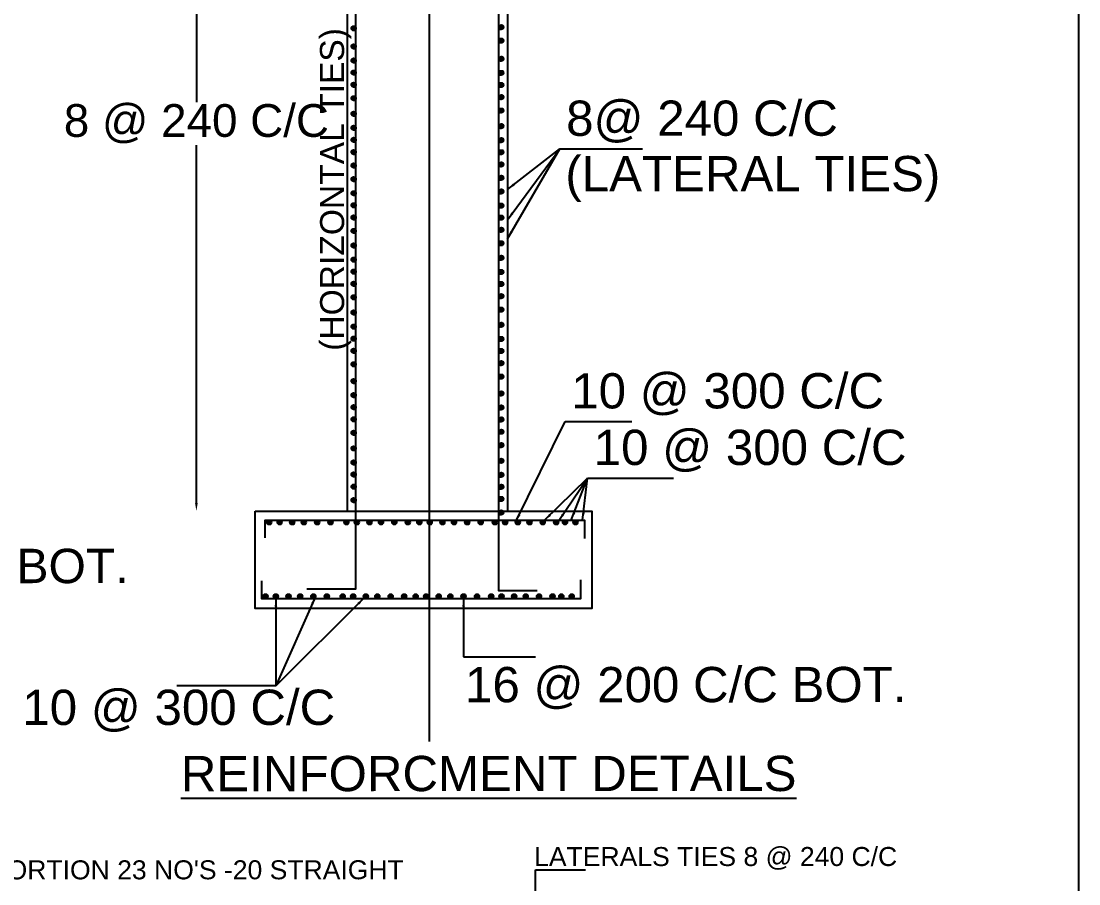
# Model space of a CAD drawing. Header units: inches. Extents: x 490680 to 509728, y -171190 to -158359.
# Drawn here: x 506499 to 509728, y -163279 to -160645 of the extents above; entities that cross this region are included whole.
import ezdxf

# ---------------------------------------------------------------- set-up
doc = ezdxf.new("R2010")
doc.units = ezdxf.units.IN
doc.header["$MEASUREMENT"] = 0
doc.layers.add('DRAWING', color=7, linetype='Continuous')
doc.layers.add('TEXT', color=7, linetype='Continuous')
doc.styles.get("Standard").update_dxf_attribs({"font": 'arial.ttf'})
doc.dimstyles.new('ST100', dxfattribs={"dimtxt": 100, "dimasz": 25, "dimexe": 0, "dimexo": 300, "dimgap": 0.09, "dimtad": 0, "dimtih": 1, "dimtoh": 1, "dimdec": 0, "dimzin": 0, "dimdsep": 46, "dimtxsty": 'Standard', "dimcen": 0, "dimse1": 1, "dimse2": 1, "dimadec": 0, "dimazin": 0, "dimtfac": 1, "dimtdec": 0, "dimtofl": 0, "dimtmove": 0, "dimatfit": 3, "dimfxl": 2000, "dimtolj": 1, "dimtzin": 0, "dimarcsym": 0})

# ---------------------------------------------------------------- blocks, each defined once
blk = doc.blocks.new('*D73')
at = {"layer": 'Defpoints', "color": 0, "ltscale": 0.4, "transparency": 16777216}
for p in [(507565.3, -159776.3), (507034.4, -162141), (507495.3, -162141)]:
    blk.add_point(p, dxfattribs=at)
at = {"layer": 'TEXT', "color": 0, "lineweight": -2, "ltscale": 0.4, "transparency": 16777216}
for p, q in [((507034.4, -159801.3), (507034.4, -160892.9)), ((507034.4, -162116), (507034.4, -161024.3))]:
    blk.add_line(p, q, dxfattribs=at)
at = {"layer": 'TEXT', "color": 0, "ltscale": 0.4, "transparency": 16777216}
for points in [[(507030.3, -159801.3), (507038.6, -159801.3), (507034.4, -159776.3)], [(507030.3, -162116), (507038.6, -162116), (507034.4, -162141)]]:
    blk.add_solid(points, dxfattribs=at)
at = {"layer": 'TEXT', "color": 0, "ltscale": 0.4, "transparency": 16777216, "insert": (507034.4, -160958.6), "char_height": 100, "attachment_point": 5}
blk.add_mtext('\\A1;8 @ 240 C/C', dxfattribs=at)

msp = doc.modelspace()

# ---------------------------------------------------------------- hatches: boundary and pattern name
at = {"layer": 'DRAWING', "ltscale": 0.4}
h = msp.add_hatch(dxfattribs=at)
h.set_pattern_fill('ANSI31', color=256, scale=0.978582, style=0)
h.set_pattern_definition([(45, (37697.86364, -2221.68015), (-0.08649521312, 0.08649521312), [])])
h.paths.add_polyline_path([(507521.3, -160667.3, 1), (507507.6, -160667.3, 1)])
h = msp.add_hatch(dxfattribs=at)
h.set_pattern_fill('ANSI31', color=256, scale=0.978582, style=0)
h.set_pattern_definition([(135, (977781.6009, -2218.25512), (0.08649521312, 0.08649521312), [])])
h.paths.add_polyline_path([(507971.9, -160663.8, 1), (507958.2, -160663.8, 1)])
h = msp.add_hatch(dxfattribs=at)
h.set_pattern_fill('ANSI31', color=256, scale=0.978582, style=0)
h.set_pattern_definition([(135, (977781.6009, -2259.35554), (0.08649521312, 0.08649521312), [])])
h.paths.add_polyline_path([(507971.9, -160704.9, 1), (507958.2, -160704.9, 1)])
h = msp.add_hatch(dxfattribs=at)
h.set_pattern_fill('ANSI31', color=256, scale=0.978582, style=0)
h.set_pattern_definition([(45, (37697.86364, -2276.97001), (-0.08649521312, 0.08649521312), [])])
h.paths.add_polyline_path([(507521.3, -160722.5, 1), (507507.6, -160722.5, 1)])
h = msp.add_hatch(dxfattribs=at)
h.set_pattern_fill('ANSI31', color=256, scale=0.978582, style=0)
h.set_pattern_definition([(45, (37697.86364, -2320.0276), (-0.08649521312, 0.08649521312), [])])
h.paths.add_polyline_path([(507521.3, -160765.6, 1), (507507.6, -160765.6, 1)])
h = msp.add_hatch(dxfattribs=at)
h.set_pattern_fill('ANSI31', color=256, scale=0.978582, style=0)
h.set_pattern_definition([(135, (977781.6009, -2314.64541), (0.08649521312, 0.08649521312), [])])
h.paths.add_polyline_path([(507971.9, -160760.2, 1), (507958.2, -160760.2, 1)])
h = msp.add_hatch(dxfattribs=at)
h.set_pattern_fill('ANSI31', color=256, scale=0.978582, style=0)
h.set_pattern_definition([(45, (37697.86364, -2356.72442), (-0.08649521312, 0.08649521312), [])])
h.paths.add_polyline_path([(507521.3, -160802.3, 1), (507507.6, -160802.3, 1)])
h = msp.add_hatch(dxfattribs=at)
h.set_pattern_fill('ANSI31', color=256, scale=0.978582, style=0)
h.set_pattern_definition([(135, (977781.6009, -2357.703), (0.08649521312, 0.08649521312), [])])
h.paths.add_polyline_path([(507971.9, -160803.3, 1), (507958.2, -160803.3, 1)])
h = msp.add_hatch(dxfattribs=at)
h.set_pattern_fill('ANSI31', color=256, scale=0.978582, style=0)
h.set_pattern_definition([(45, (37697.86364, -2393.91052), (-0.08649521312, 0.08649521312), [])])
h.paths.add_polyline_path([(507521.3, -160839.5, 1), (507507.6, -160839.5, 1)])
h = msp.add_hatch(dxfattribs=at)
h.set_pattern_fill('ANSI31', color=256, scale=0.978582, style=0)
h.set_pattern_definition([(135, (977781.6009, -2394.39981), (0.08649521312, 0.08649521312), [])])
h.paths.add_polyline_path([(507971.9, -160840, 1), (507958.2, -160840, 1)])
h = msp.add_hatch(dxfattribs=at)
h.set_pattern_fill('ANSI31', color=256, scale=0.978582, style=0)
h.set_pattern_definition([(135, (977781.6009, -2431.58591), (0.08649521312, 0.08649521312), [])])
h.paths.add_polyline_path([(507971.9, -160877.2, 1), (507958.2, -160877.2, 1)])
h = msp.add_hatch(dxfattribs=at)
h.set_pattern_fill('ANSI31', color=256, scale=0.978582, style=0)
h.set_pattern_definition([(45, (37697.86364, -2435.01095), (-0.08649521312, 0.08649521312), [])])
h.paths.add_polyline_path([(507521.3, -160880.6, 1), (507507.6, -160880.6, 1)])
h = msp.add_hatch(dxfattribs=at)
h.set_pattern_fill('ANSI31', color=256, scale=0.978582, style=0)
h.set_pattern_definition([(45, (37697.86364, -2482.47216), (-0.08649521312, 0.08649521312), [])])
h.paths.add_polyline_path([(507521.3, -160928, 1), (507507.6, -160928, 1)])
h = msp.add_hatch(dxfattribs=at)
h.set_pattern_fill('ANSI31', color=256, scale=0.978582, style=0)
h.set_pattern_definition([(135, (977781.6009, -2472.68634), (0.08649521312, 0.08649521312), [])])
h.paths.add_polyline_path([(507971.9, -160918.3, 1), (507958.2, -160918.3, 1)])
h = msp.add_hatch(dxfattribs=at)
h.set_pattern_fill('ANSI31', color=256, scale=0.978582, style=0)
h.set_pattern_definition([(45, (37697.86364, -2525.52975), (-0.08649521312, 0.08649521312), [])])
h.paths.add_polyline_path([(507521.3, -160971.1, 1), (507507.6, -160971.1, 1)])
h = msp.add_hatch(dxfattribs=at)
h.set_pattern_fill('ANSI31', color=256, scale=0.978582, style=0)
h.set_pattern_definition([(135, (977781.6009, -2520.14755), (0.08649521312, 0.08649521312), [])])
h.paths.add_polyline_path([(507971.9, -160965.7, 1), (507958.2, -160965.7, 1)])
h = msp.add_hatch(dxfattribs=at)
h.set_pattern_fill('ANSI31', color=256, scale=0.978582, style=0)
h.set_pattern_definition([(45, (37697.86364, -2562.22656), (-0.08649521312, 0.08649521312), [])])
h.paths.add_polyline_path([(507521.3, -161007.8, 1), (507507.6, -161007.8, 1)])
h = msp.add_hatch(dxfattribs=at)
h.set_pattern_fill('ANSI31', color=256, scale=0.978582, style=0)
h.set_pattern_definition([(135, (977781.6009, -2563.20514), (0.08649521312, 0.08649521312), [])])
h.paths.add_polyline_path([(507971.9, -161008.8, 1), (507958.2, -161008.8, 1)])
h = msp.add_hatch(dxfattribs=at)
h.set_pattern_fill('ANSI31', color=256, scale=0.978582, style=0)
h.set_pattern_definition([(45, (37697.86364, -2599.41266), (-0.08649521312, 0.08649521312), [])])
h.paths.add_polyline_path([(507521.3, -161045, 1), (507507.6, -161045, 1)])
h = msp.add_hatch(dxfattribs=at)
h.set_pattern_fill('ANSI31', color=256, scale=0.978582, style=0)
h.set_pattern_definition([(135, (977781.6009, -2599.90195), (0.08649521312, 0.08649521312), [])])
h.paths.add_polyline_path([(507971.9, -161045.5, 1), (507958.2, -161045.5, 1)])
h = msp.add_hatch(dxfattribs=at)
h.set_pattern_fill('ANSI31', color=256, scale=0.978582, style=0)
h.set_pattern_definition([(45, (37697.86364, -2640.51309), (-0.08649521312, 0.08649521312), [])])
h.paths.add_polyline_path([(507521.3, -161086.1, 1), (507507.6, -161086.1, 1)])
h = msp.add_hatch(dxfattribs=at)
h.set_pattern_fill('ANSI31', color=256, scale=0.978582, style=0)
h.set_pattern_definition([(135, (977781.6009, -2637.08805), (0.08649521312, 0.08649521312), [])])
h.paths.add_polyline_path([(507971.9, -161082.7, 1), (507958.2, -161082.7, 1)])
h = msp.add_hatch(dxfattribs=at)
h.set_pattern_fill('ANSI31', color=256, scale=0.978582, style=0)
h.set_pattern_definition([(45, (37697.86364, -2682.10281), (-0.08649521312, 0.08649521312), [])])
h.paths.add_polyline_path([(507521.3, -161127.7, 1), (507507.6, -161127.7, 1)])
h = msp.add_hatch(dxfattribs=at)
h.set_pattern_fill('ANSI31', color=256, scale=0.978582, style=0)
h.set_pattern_definition([(135, (977781.6009, -2678.18848), (0.08649521312, 0.08649521312), [])])
h.paths.add_polyline_path([(507971.9, -161123.8, 1), (507958.2, -161123.8, 1)])
h = msp.add_hatch(dxfattribs=at)
h.set_pattern_fill('ANSI31', color=256, scale=0.978582, style=0)
h.set_pattern_definition([(45, (37697.86364, -2725.1604), (-0.08649521312, 0.08649521312), [])])
h.paths.add_polyline_path([(507521.3, -161170.7, 1), (507507.6, -161170.7, 1)])
h = msp.add_hatch(dxfattribs=at)
h.set_pattern_fill('ANSI31', color=256, scale=0.978582, style=0)
h.set_pattern_definition([(135, (977781.6009, -2719.7782), (0.08649521312, 0.08649521312), [])])
h.paths.add_polyline_path([(507971.9, -161165.4, 1), (507958.2, -161165.4, 1)])
h = msp.add_hatch(dxfattribs=at)
h.set_pattern_fill('ANSI31', color=256, scale=0.978582, style=0)
h.set_pattern_definition([(45, (37697.86364, -2761.85721), (-0.08649521312, 0.08649521312), [])])
h.paths.add_polyline_path([(507521.3, -161207.4, 1), (507507.6, -161207.4, 1)])
h = msp.add_hatch(dxfattribs=at)
h.set_pattern_fill('ANSI31', color=256, scale=0.978582, style=0)
h.set_pattern_definition([(135, (977781.6009, -2762.83579), (0.08649521312, 0.08649521312), [])])
h.paths.add_polyline_path([(507971.9, -161208.4, 1), (507958.2, -161208.4, 1)])
h = msp.add_hatch(dxfattribs=at)
h.set_pattern_fill('ANSI31', color=256, scale=0.978582, style=0)
h.set_pattern_definition([(45, (37697.86364, -2799.04331), (-0.08649521312, 0.08649521312), [])])
h.paths.add_polyline_path([(507521.3, -161244.6, 1), (507507.6, -161244.6, 1)])
h = msp.add_hatch(dxfattribs=at)
h.set_pattern_fill('ANSI31', color=256, scale=0.978582, style=0)
h.set_pattern_definition([(135, (977781.6009, -2799.5326), (0.08649521312, 0.08649521312), [])])
h.paths.add_polyline_path([(507971.9, -161245.1, 1), (507958.2, -161245.1, 1)])
h = msp.add_hatch(dxfattribs=at)
h.set_pattern_fill('ANSI31', color=256, scale=0.978582, style=0)
h.set_pattern_definition([(45, (37697.86364, -2840.14374), (-0.08649521312, 0.08649521312), [])])
h.paths.add_polyline_path([(507521.3, -161285.7, 1), (507507.6, -161285.7, 1)])
h = msp.add_hatch(dxfattribs=at)
h.set_pattern_fill('ANSI31', color=256, scale=0.978582, style=0)
h.set_pattern_definition([(135, (977781.6009, -2836.7187), (0.08649521312, 0.08649521312), [])])
h.paths.add_polyline_path([(507971.9, -161282.3, 1), (507958.2, -161282.3, 1)])
h = msp.add_hatch(dxfattribs=at)
h.set_pattern_fill('ANSI31', color=256, scale=0.978582, style=0)
h.set_pattern_definition([(45, (37697.86364, -2884.6692), (-0.08649521312, 0.08649521312), [])])
h.paths.add_polyline_path([(507521.3, -161330.2, 1), (507507.6, -161330.2, 1)])
h = msp.add_hatch(dxfattribs=at)
h.set_pattern_fill('ANSI31', color=256, scale=0.978582, style=0)
h.set_pattern_definition([(135, (977781.6009, -2877.81913), (0.08649521312, 0.08649521312), [])])
h.paths.add_polyline_path([(507971.9, -161323.4, 1), (507958.2, -161323.4, 1)])
h = msp.add_hatch(dxfattribs=at)
h.set_pattern_fill('ANSI31', color=256, scale=0.978582, style=0)
h.set_pattern_definition([(45, (37697.86364, -2927.7268), (-0.08649521312, 0.08649521312), [])])
h.paths.add_polyline_path([(507521.3, -161373.3, 1), (507507.6, -161373.3, 1)])
h = msp.add_hatch(dxfattribs=at)
h.set_pattern_fill('ANSI31', color=256, scale=0.978582, style=0)
h.set_pattern_definition([(135, (977781.6009, -2922.3446), (0.08649521312, 0.08649521312), [])])
h.paths.add_polyline_path([(507971.9, -161367.9, 1), (507958.2, -161367.9, 1)])
h = msp.add_hatch(dxfattribs=at)
h.set_pattern_fill('ANSI31', color=256, scale=0.978582, style=0)
h.set_pattern_definition([(45, (37697.86364, -2964.42361), (-0.08649521312, 0.08649521312), [])])
h.paths.add_polyline_path([(507521.3, -161410, 1), (507507.6, -161410, 1)])
h = msp.add_hatch(dxfattribs=at)
h.set_pattern_fill('ANSI31', color=256, scale=0.978582, style=0)
h.set_pattern_definition([(135, (977781.6009, -2965.40219), (0.08649521312, 0.08649521312), [])])
h.paths.add_polyline_path([(507971.9, -161411, 1), (507958.2, -161411, 1)])
h = msp.add_hatch(dxfattribs=at)
h.set_pattern_fill('ANSI31', color=256, scale=0.978582, style=0)
h.set_pattern_definition([(45, (37697.86364, -3001.60971), (-0.08649521312, 0.08649521312), [])])
h.paths.add_polyline_path([(507521.3, -161447.2, 1), (507507.6, -161447.2, 1)])
h = msp.add_hatch(dxfattribs=at)
h.set_pattern_fill('ANSI31', color=256, scale=0.978582, style=0)
h.set_pattern_definition([(135, (977781.6009, -3002.099), (0.08649521312, 0.08649521312), [])])
h.paths.add_polyline_path([(507971.9, -161447.7, 1), (507958.2, -161447.7, 1)])
h = msp.add_hatch(dxfattribs=at)
h.set_pattern_fill('ANSI31', color=256, scale=0.978582, style=0)
h.set_pattern_definition([(45, (37697.86364, -3042.71014), (-0.08649521312, 0.08649521312), [])])
h.paths.add_polyline_path([(507521.3, -161488.3, 1), (507507.6, -161488.3, 1)])
h = msp.add_hatch(dxfattribs=at)
h.set_pattern_fill('ANSI31', color=256, scale=0.978582, style=0)
h.set_pattern_definition([(135, (977781.6009, -3039.2851), (0.08649521312, 0.08649521312), [])])
h.paths.add_polyline_path([(507971.9, -161484.9, 1), (507958.2, -161484.9, 1)])
h = msp.add_hatch(dxfattribs=at)
h.set_pattern_fill('ANSI31', color=256, scale=0.978582, style=0)
h.set_pattern_definition([(135, (977781.6009, -3080.38553), (0.08649521312, 0.08649521312), [])])
h.paths.add_polyline_path([(507971.9, -161526, 1), (507958.2, -161526, 1)])
h = msp.add_hatch(dxfattribs=at)
h.set_pattern_fill('ANSI31', color=256, scale=0.978582, style=0)
h.set_pattern_definition([(45, (37697.86364, -3089.19277), (-0.08649521312, 0.08649521312), [])])
h.paths.add_polyline_path([(507521.3, -161534.8, 1), (507507.6, -161534.8, 1)])
h = msp.add_hatch(dxfattribs=at)
h.set_pattern_fill('ANSI31', color=256, scale=0.978582, style=0)
h.set_pattern_definition([(45, (37697.86364, -3132.25036), (-0.08649521312, 0.08649521312), [])])
h.paths.add_polyline_path([(507521.3, -161577.8, 1), (507507.6, -161577.8, 1)])
h = msp.add_hatch(dxfattribs=at)
h.set_pattern_fill('ANSI31', color=256, scale=0.978582, style=0)
h.set_pattern_definition([(135, (977781.6009, -3126.86816), (0.08649521312, 0.08649521312), [])])
h.paths.add_polyline_path([(507971.9, -161572.4, 1), (507958.2, -161572.4, 1)])
h = msp.add_hatch(dxfattribs=at)
h.set_pattern_fill('ANSI31', color=256, scale=0.978582, style=0)
h.set_pattern_definition([(45, (37697.86364, -3168.94717), (-0.08649521312, 0.08649521312), [])])
h.paths.add_polyline_path([(507521.3, -161614.5, 1), (507507.6, -161614.5, 1)])
h = msp.add_hatch(dxfattribs=at)
h.set_pattern_fill('ANSI31', color=256, scale=0.978582, style=0)
h.set_pattern_definition([(135, (977781.6009, -3169.92575), (0.08649521312, 0.08649521312), [])])
h.paths.add_polyline_path([(507971.9, -161615.5, 1), (507958.2, -161615.5, 1)])
h = msp.add_hatch(dxfattribs=at)
h.set_pattern_fill('ANSI31', color=256, scale=0.978582, style=0)
h.set_pattern_definition([(45, (37697.86364, -3206.13327), (-0.08649521312, 0.08649521312), [])])
h.paths.add_polyline_path([(507521.3, -161651.7, 1), (507507.6, -161651.7, 1)])
h = msp.add_hatch(dxfattribs=at)
h.set_pattern_fill('ANSI31', color=256, scale=0.978582, style=0)
h.set_pattern_definition([(135, (977781.6009, -3206.62256), (0.08649521312, 0.08649521312), [])])
h.paths.add_polyline_path([(507971.9, -161652.2, 1), (507958.2, -161652.2, 1)])
h = msp.add_hatch(dxfattribs=at)
h.set_pattern_fill('ANSI31', color=256, scale=0.978582, style=0)
h.set_pattern_definition([(45, (37697.86364, -3247.2337), (-0.08649521312, 0.08649521312), [])])
h.paths.add_polyline_path([(507521.3, -161692.8, 1), (507507.6, -161692.8, 1)])
h = msp.add_hatch(dxfattribs=at)
h.set_pattern_fill('ANSI31', color=256, scale=0.978582, style=0)
h.set_pattern_definition([(135, (977781.6009, -3243.80866), (0.08649521312, 0.08649521312), [])])
h.paths.add_polyline_path([(507971.9, -161689.4, 1), (507958.2, -161689.4, 1)])
h = msp.add_hatch(dxfattribs=at)
h.set_pattern_fill('ANSI31', color=256, scale=0.978582, style=0)
h.set_pattern_definition([(45, (37697.86364, -3298.60923), (-0.08649521312, 0.08649521312), [])])
h.paths.add_polyline_path([(507521.3, -161744.2, 1), (507507.6, -161744.2, 1)])
h = msp.add_hatch(dxfattribs=at)
h.set_pattern_fill('ANSI31', color=256, scale=0.978582, style=0)
h.set_pattern_definition([(135, (977781.6009, -3284.90909), (0.08649521312, 0.08649521312), [])])
h.paths.add_polyline_path([(507971.9, -161730.5, 1), (507958.2, -161730.5, 1)])
h = msp.add_hatch(dxfattribs=at)
h.set_pattern_fill('ANSI31', color=256, scale=0.978582, style=0)
h.set_pattern_definition([(135, (977781.6009, -3336.28463), (0.08649521312, 0.08649521312), [])])
h.paths.add_polyline_path([(507971.9, -161781.9, 1), (507958.2, -161781.9, 1)])
h = msp.add_hatch(dxfattribs=at)
h.set_pattern_fill('ANSI31', color=256, scale=0.978582, style=0)
h.set_pattern_definition([(45, (37697.86364, -3341.66683), (-0.08649521312, 0.08649521312), [])])
h.paths.add_polyline_path([(507521.3, -161787.2, 1), (507507.6, -161787.2, 1)])
h = msp.add_hatch(dxfattribs=at)
h.set_pattern_fill('ANSI31', color=256, scale=0.978582, style=0)
h.set_pattern_definition([(45, (37697.86364, -3378.36364), (-0.08649521312, 0.08649521312), [])])
h.paths.add_polyline_path([(507521.3, -161823.9, 1), (507507.6, -161823.9, 1)])
h = msp.add_hatch(dxfattribs=at)
h.set_pattern_fill('ANSI31', color=256, scale=0.978582, style=0)
h.set_pattern_definition([(135, (977781.6009, -3379.34222), (0.08649521312, 0.08649521312), [])])
h.paths.add_polyline_path([(507971.9, -161824.9, 1), (507958.2, -161824.9, 1)])
h = msp.add_hatch(dxfattribs=at)
h.set_pattern_fill('ANSI31', color=256, scale=0.978582, style=0)
h.set_pattern_definition([(45, (37697.86364, -3415.54974), (-0.08649521312, 0.08649521312), [])])
h.paths.add_polyline_path([(507521.3, -161861.1, 1), (507507.6, -161861.1, 1)])
h = msp.add_hatch(dxfattribs=at)
h.set_pattern_fill('ANSI31', color=256, scale=0.978582, style=0)
h.set_pattern_definition([(135, (977781.6009, -3416.03903), (0.08649521312, 0.08649521312), [])])
h.paths.add_polyline_path([(507971.9, -161861.6, 1), (507958.2, -161861.6, 1)])
h = msp.add_hatch(dxfattribs=at)
h.set_pattern_fill('ANSI31', color=256, scale=0.978582, style=0)
h.set_pattern_definition([(45, (37697.86364, -3456.65017), (-0.08649521312, 0.08649521312), [])])
h.paths.add_polyline_path([(507521.3, -161902.2, 1), (507507.6, -161902.2, 1)])
h = msp.add_hatch(dxfattribs=at)
h.set_pattern_fill('ANSI31', color=256, scale=0.978582, style=0)
h.set_pattern_definition([(135, (977781.6009, -3453.22513), (0.08649521312, 0.08649521312), [])])
h.paths.add_polyline_path([(507971.9, -161898.8, 1), (507958.2, -161898.8, 1)])
h = msp.add_hatch(dxfattribs=at)
h.set_pattern_fill('ANSI31', color=256, scale=0.978582, style=0)
h.set_pattern_definition([(135, (977781.6009, -3494.32556), (0.08649521312, 0.08649521312), [])])
h.paths.add_polyline_path([(507971.9, -161939.9, 1), (507958.2, -161939.9, 1)])
h = msp.add_hatch(dxfattribs=at)
h.set_pattern_fill('ANSI31', color=256, scale=0.978582, style=0)
h.set_pattern_definition([(45, (37697.86364, -3504.11138), (-0.08649521312, 0.08649521312), [])])
h.paths.add_polyline_path([(507521.3, -161949.7, 1), (507507.6, -161949.7, 1)])
h = msp.add_hatch(dxfattribs=at)
h.set_pattern_fill('ANSI31', color=256, scale=0.978582, style=0)
h.set_pattern_definition([(45, (37697.86364, -3547.16897), (-0.08649521312, 0.08649521312), [])])
h.paths.add_polyline_path([(507521.3, -161992.7, 1), (507507.6, -161992.7, 1)])
h = msp.add_hatch(dxfattribs=at)
h.set_pattern_fill('ANSI31', color=256, scale=0.978582, style=0)
h.set_pattern_definition([(135, (977781.6009, -3541.78677), (0.08649521312, 0.08649521312), [])])
h.paths.add_polyline_path([(507971.9, -161987.4, 1), (507958.2, -161987.4, 1)])
h = msp.add_hatch(dxfattribs=at)
h.set_pattern_fill('ANSI31', color=256, scale=0.978582, style=0)
h.set_pattern_definition([(45, (37697.86364, -3583.86578), (-0.08649521312, 0.08649521312), [])])
h.paths.add_polyline_path([(507521.3, -162029.4, 1), (507507.6, -162029.4, 1)])
h = msp.add_hatch(dxfattribs=at)
h.set_pattern_fill('ANSI31', color=256, scale=0.978582, style=0)
h.set_pattern_definition([(135, (977781.6009, -3584.84436), (0.08649521312, 0.08649521312), [])])
h.paths.add_polyline_path([(507971.9, -162030.4, 1), (507958.2, -162030.4, 1)])
h = msp.add_hatch(dxfattribs=at)
h.set_pattern_fill('ANSI31', color=256, scale=0.978582, style=0)
h.set_pattern_definition([(45, (37697.86364, -3621.05188), (-0.08649521312, 0.08649521312), [])])
h.paths.add_polyline_path([(507521.3, -162066.6, 1), (507507.6, -162066.6, 1)])
h = msp.add_hatch(dxfattribs=at)
h.set_pattern_fill('ANSI31', color=256, scale=0.978582, style=0)
h.set_pattern_definition([(135, (977781.6009, -3621.54117), (0.08649521312, 0.08649521312), [])])
h.paths.add_polyline_path([(507971.9, -162067.1, 1), (507958.2, -162067.1, 1)])
h = msp.add_hatch(dxfattribs=at)
h.set_pattern_fill('ANSI31', color=256, scale=0.978582, style=0)
h.set_pattern_definition([(135, (977781.6009, -3658.72727), (0.08649521312, 0.08649521312), [])])
h.paths.add_polyline_path([(507971.9, -162104.3, 1), (507958.2, -162104.3, 1)])
h = msp.add_hatch(dxfattribs=at)
h.set_pattern_fill('ANSI31', color=256, scale=0.978582, style=0)
h.set_pattern_definition([(45, (37697.86364, -3662.15231), (-0.08649521312, 0.08649521312), [])])
h.paths.add_polyline_path([(507521.3, -162107.7, 1), (507507.6, -162107.7, 1)])
h = msp.add_hatch(dxfattribs=at)
h.set_pattern_fill('ANSI31', color=256, scale=0.978582, style=0)
h.set_pattern_definition([(135, (977781.6009, -3699.8277), (0.08649521312, 0.08649521312), [])])
h.paths.add_polyline_path([(507971.9, -162145.4, 1), (507958.2, -162145.4, 1)])
h = msp.add_hatch(dxfattribs=at)
h.set_pattern_fill('ANSI31', color=256, scale=0.978582, style=0)
h.set_pattern_definition([(45, (37440.00738, -3729.67444), (-0.08649521312, 0.08649521312), [])])
h.paths.add_polyline_path([(507263.4, -162175.3, 1), (507249.7, -162175.3, 1)])
h = msp.add_hatch(dxfattribs=at)
h.set_pattern_fill('ANSI31', color=256, scale=0.978582, style=0)
h.set_pattern_definition([(45, (37471.81128, -3729.67444), (-0.08649521312, 0.08649521312), [])])
h.paths.add_polyline_path([(507295.2, -162175.3, 1), (507281.5, -162175.3, 1)])
h = msp.add_hatch(dxfattribs=at)
h.set_pattern_fill('ANSI31', color=256, scale=0.978582, style=0)
h.set_pattern_definition([(45, (37510.46525, -3729.67444), (-0.08649521312, 0.08649521312), [])])
h.paths.add_polyline_path([(507333.9, -162175.3, 1), (507320.2, -162175.3, 1)])
h = msp.add_hatch(dxfattribs=at)
h.set_pattern_fill('ANSI31', color=256, scale=0.978582, style=0)
h.set_pattern_definition([(45, (37545.69419, -3729.67444), (-0.08649521312, 0.08649521312), [])])
h.paths.add_polyline_path([(507369.1, -162175.3, 1), (507355.4, -162175.3, 1)])
h = msp.add_hatch(dxfattribs=at)
h.set_pattern_fill('ANSI31', color=256, scale=0.978582, style=0)
h.set_pattern_definition([(45, (37586.30533, -3729.67444), (-0.08649521312, 0.08649521312), [])])
h.paths.add_polyline_path([(507409.7, -162175.3, 1), (507396, -162175.3, 1)])
h = msp.add_hatch(dxfattribs=at)
h.set_pattern_fill('ANSI31', color=256, scale=0.978582, style=0)
h.set_pattern_definition([(45, (37627.40576, -3729.67444), (-0.08649521312, 0.08649521312), [])])
h.paths.add_polyline_path([(507450.8, -162175.3, 1), (507437.1, -162175.3, 1)])
h = msp.add_hatch(dxfattribs=at)
h.set_pattern_fill('ANSI31', color=256, scale=0.978582, style=0)
h.set_pattern_definition([(45, (37675.84555, -3729.67444), (-0.08649521312, 0.08649521312), [])])
h.paths.add_polyline_path([(507499.2, -162175.3, 1), (507485.5, -162175.3, 1)])
h = msp.add_hatch(dxfattribs=at)
h.set_pattern_fill('ANSI31', color=256, scale=0.978582, style=0)
h.set_pattern_definition([(45, (37707.64945, -3729.67444), (-0.08649521312, 0.08649521312), [])])
h.paths.add_polyline_path([(507531, -162175.3, 1), (507517.3, -162175.3, 1)])
h = msp.add_hatch(dxfattribs=at)
h.set_pattern_fill('ANSI31', color=256, scale=0.978582, style=0)
h.set_pattern_definition([(45, (37746.30343, -3729.67444), (-0.08649521312, 0.08649521312), [])])
h.paths.add_polyline_path([(507569.7, -162175.3, 1), (507556, -162175.3, 1)])
h = msp.add_hatch(dxfattribs=at)
h.set_pattern_fill('ANSI31', color=256, scale=0.978582, style=0)
h.set_pattern_definition([(45, (37781.53237, -3729.67444), (-0.08649521312, 0.08649521312), [])])
h.paths.add_polyline_path([(507604.9, -162175.3, 1), (507591.2, -162175.3, 1)])
h = msp.add_hatch(dxfattribs=at)
h.set_pattern_fill('ANSI31', color=256, scale=0.978582, style=0)
h.set_pattern_definition([(45, (37822.1435, -3729.67444), (-0.08649521312, 0.08649521312), [])])
h.paths.add_polyline_path([(507645.5, -162175.3, 1), (507631.8, -162175.3, 1)])
h = msp.add_hatch(dxfattribs=at)
h.set_pattern_fill('ANSI31', color=256, scale=0.978582, style=0)
h.set_pattern_definition([(45, (37863.24393, -3729.67444), (-0.08649521312, 0.08649521312), [])])
h.paths.add_polyline_path([(507686.6, -162175.3, 1), (507672.9, -162175.3, 1)])
h = msp.add_hatch(dxfattribs=at)
h.set_pattern_fill('ANSI31', color=256, scale=0.978582, style=0)
h.set_pattern_definition([(45, (37898.47287, -3729.67444), (-0.08649521312, 0.08649521312), [])])
h.paths.add_polyline_path([(507721.9, -162175.3, 1), (507708.2, -162175.3, 1)])
h = msp.add_hatch(dxfattribs=at)
h.set_pattern_fill('ANSI31', color=256, scale=0.978582, style=0)
h.set_pattern_definition([(45, (37930.27677, -3729.67444), (-0.08649521312, 0.08649521312), [])])
h.paths.add_polyline_path([(507753.7, -162175.3, 1), (507740, -162175.3, 1)])
h = msp.add_hatch(dxfattribs=at)
h.set_pattern_fill('ANSI31', color=256, scale=0.978582, style=0)
h.set_pattern_definition([(45, (37968.93075, -3729.67444), (-0.08649521312, 0.08649521312), [])])
h.paths.add_polyline_path([(507792.3, -162175.3, 1), (507778.6, -162175.3, 1)])
h = msp.add_hatch(dxfattribs=at)
h.set_pattern_fill('ANSI31', color=256, scale=0.978582, style=0)
h.set_pattern_definition([(45, (38004.15969, -3729.67444), (-0.08649521312, 0.08649521312), [])])
h.paths.add_polyline_path([(507827.6, -162175.3, 1), (507813.9, -162175.3, 1)])
h = msp.add_hatch(dxfattribs=at)
h.set_pattern_fill('ANSI31', color=256, scale=0.978582, style=0)
h.set_pattern_definition([(45, (38044.77082, -3729.67444), (-0.08649521312, 0.08649521312), [])])
h.paths.add_polyline_path([(507868.2, -162175.3, 1), (507854.5, -162175.3, 1)])
h = msp.add_hatch(dxfattribs=at)
h.set_pattern_fill('ANSI31', color=256, scale=0.978582, style=0)
h.set_pattern_definition([(45, (38085.87125, -3729.67444), (-0.08649521312, 0.08649521312), [])])
h.paths.add_polyline_path([(507909.3, -162175.3, 1), (507895.6, -162175.3, 1)])
h = msp.add_hatch(dxfattribs=at)
h.set_pattern_fill('ANSI31', color=256, scale=0.978582, style=0)
h.set_pattern_definition([(45, (38128.92884, -3729.67444), (-0.08649521312, 0.08649521312), [])])
h.paths.add_polyline_path([(507952.3, -162175.3, 1), (507938.6, -162175.3, 1)])
h = msp.add_hatch(dxfattribs=at)
h.set_pattern_fill('ANSI31', color=256, scale=0.978582, style=0)
h.set_pattern_definition([(45, (38160.73275, -3729.67444), (-0.08649521312, 0.08649521312), [])])
h.paths.add_polyline_path([(507984.1, -162175.3, 1), (507970.4, -162175.3, 1)])
h = msp.add_hatch(dxfattribs=at)
h.set_pattern_fill('ANSI31', color=256, scale=0.978582, style=0)
h.set_pattern_definition([(45, (38199.38672, -3729.67444), (-0.08649521312, 0.08649521312), [])])
h.paths.add_polyline_path([(508022.8, -162175.3, 1), (508009.1, -162175.3, 1)])
h = msp.add_hatch(dxfattribs=at)
h.set_pattern_fill('ANSI31', color=256, scale=0.978582, style=0)
h.set_pattern_definition([(45, (38234.61566, -3729.67444), (-0.08649521312, 0.08649521312), [])])
h.paths.add_polyline_path([(508058, -162175.3, 1), (508044.3, -162175.3, 1)])
h = msp.add_hatch(dxfattribs=at)
h.set_pattern_fill('ANSI31', color=256, scale=0.978582, style=0)
h.set_pattern_definition([(45, (38275.2268, -3729.67444), (-0.08649521312, 0.08649521312), [])])
h.paths.add_polyline_path([(508098.6, -162175.3, 1), (508084.9, -162175.3, 1)])
h = msp.add_hatch(dxfattribs=at)
h.set_pattern_fill('ANSI31', color=256, scale=0.978582, style=0)
h.set_pattern_definition([(45, (38316.32723, -3729.67444), (-0.08649521312, 0.08649521312), [])])
h.paths.add_polyline_path([(508139.7, -162175.3, 1), (508126, -162175.3, 1)])
h = msp.add_hatch(dxfattribs=at)
h.set_pattern_fill('ANSI31', color=256, scale=0.978582, style=0)
h.set_pattern_definition([(45, (38343.23822, -3729.67444), (-0.08649521312, 0.08649521312), [])])
h.paths.add_polyline_path([(508166.6, -162175.3, 1), (508152.9, -162175.3, 1)])
h = msp.add_hatch(dxfattribs=at)
h.set_pattern_fill('ANSI31', color=256, scale=0.978582, style=0)
h.set_pattern_definition([(45, (38375.04212, -3729.67444), (-0.08649521312, 0.08649521312), [])])
h.paths.add_polyline_path([(508198.4, -162175.3, 1), (508184.7, -162175.3, 1)])
h = msp.add_hatch(dxfattribs=at)
h.set_pattern_fill('ANSI31', color=256, scale=0.978582, style=0)
h.set_pattern_definition([(315, (37428.75369, -320846.87958), (-0.08649521312, -0.08649521312), [])])
h.paths.add_polyline_path([(507238.5, -162401.3, 1), (507252.2, -162401.3, 1)])
h = msp.add_hatch(dxfattribs=at)
h.set_pattern_fill('ANSI31', color=256, scale=0.978582, style=0)
h.set_pattern_definition([(315, (37460.55759, -320846.87958), (-0.08649521312, -0.08649521312), [])])
h.paths.add_polyline_path([(507270.3, -162401.3, 1), (507284, -162401.3, 1)])
h = msp.add_hatch(dxfattribs=at)
h.set_pattern_fill('ANSI31', color=256, scale=0.978582, style=0)
h.set_pattern_definition([(315, (37499.21157, -320846.87958), (-0.08649521312, -0.08649521312), [])])
h.paths.add_polyline_path([(507308.9, -162401.3, 1), (507322.6, -162401.3, 1)])
h = msp.add_hatch(dxfattribs=at)
h.set_pattern_fill('ANSI31', color=256, scale=0.978582, style=0)
h.set_pattern_definition([(315, (37534.4405, -320846.87958), (-0.08649521312, -0.08649521312), [])])
h.paths.add_polyline_path([(507344.1, -162401.3, 1), (507357.8, -162401.3, 1)])
h = msp.add_hatch(dxfattribs=at)
h.set_pattern_fill('ANSI31', color=256, scale=0.978582, style=0)
h.set_pattern_definition([(315, (37575.05164, -320846.87958), (-0.08649521312, -0.08649521312), [])])
h.paths.add_polyline_path([(507384.8, -162401.3, 1), (507398.5, -162401.3, 1)])
h = msp.add_hatch(dxfattribs=at)
h.set_pattern_fill('ANSI31', color=256, scale=0.978582, style=0)
h.set_pattern_definition([(315, (37616.15207, -320846.87958), (-0.08649521312, -0.08649521312), [])])
h.paths.add_polyline_path([(507425.9, -162401.3, 1), (507439.6, -162401.3, 1)])
h = msp.add_hatch(dxfattribs=at)
h.set_pattern_fill('ANSI31', color=256, scale=0.978582, style=0)
h.set_pattern_definition([(315, (37664.59186, -320846.87958), (-0.08649521312, -0.08649521312), [])])
h.paths.add_polyline_path([(507474.3, -162401.3, 1), (507488, -162401.3, 1)])
h = msp.add_hatch(dxfattribs=at)
h.set_pattern_fill('ANSI31', color=256, scale=0.978582, style=0)
h.set_pattern_definition([(315, (37696.39576, -320846.87958), (-0.08649521312, -0.08649521312), [])])
h.paths.add_polyline_path([(507506.1, -162401.3, 1), (507519.8, -162401.3, 1)])
h = msp.add_hatch(dxfattribs=at)
h.set_pattern_fill('ANSI31', color=256, scale=0.978582, style=0)
h.set_pattern_definition([(315, (37735.04974, -320846.87958), (-0.08649521312, -0.08649521312), [])])
h.paths.add_polyline_path([(507544.7, -162401.3, 1), (507558.5, -162401.3, 1)])
h = msp.add_hatch(dxfattribs=at)
h.set_pattern_fill('ANSI31', color=256, scale=0.978582, style=0)
h.set_pattern_definition([(315, (37770.27868, -320846.87958), (-0.08649521312, -0.08649521312), [])])
h.paths.add_polyline_path([(507580, -162401.3, 1), (507593.7, -162401.3, 1)])
h = msp.add_hatch(dxfattribs=at)
h.set_pattern_fill('ANSI31', color=256, scale=0.978582, style=0)
h.set_pattern_definition([(315, (37810.88981, -320846.87958), (-0.08649521312, -0.08649521312), [])])
h.paths.add_polyline_path([(507620.6, -162401.3, 1), (507634.3, -162401.3, 1)])
h = msp.add_hatch(dxfattribs=at)
h.set_pattern_fill('ANSI31', color=256, scale=0.978582, style=0)
h.set_pattern_definition([(315, (37851.99024, -320846.87958), (-0.08649521312, -0.08649521312), [])])
h.paths.add_polyline_path([(507661.7, -162401.3, 1), (507675.4, -162401.3, 1)])
h = msp.add_hatch(dxfattribs=at)
h.set_pattern_fill('ANSI31', color=256, scale=0.978582, style=0)
h.set_pattern_definition([(315, (37887.21918, -320846.87958), (-0.08649521312, -0.08649521312), [])])
h.paths.add_polyline_path([(507696.9, -162401.3, 1), (507710.6, -162401.3, 1)])
h = msp.add_hatch(dxfattribs=at)
h.set_pattern_fill('ANSI31', color=256, scale=0.978582, style=0)
h.set_pattern_definition([(315, (37919.02308, -320846.87958), (-0.08649521312, -0.08649521312), [])])
h.paths.add_polyline_path([(507728.7, -162401.3, 1), (507742.4, -162401.3, 1)])
h = msp.add_hatch(dxfattribs=at)
h.set_pattern_fill('ANSI31', color=256, scale=0.978582, style=0)
h.set_pattern_definition([(315, (37957.67706, -320846.87958), (-0.08649521312, -0.08649521312), [])])
h.paths.add_polyline_path([(507767.4, -162401.3, 1), (507781.1, -162401.3, 1)])
h = msp.add_hatch(dxfattribs=at)
h.set_pattern_fill('ANSI31', color=256, scale=0.978582, style=0)
h.set_pattern_definition([(315, (37992.906, -320846.87958), (-0.08649521312, -0.08649521312), [])])
h.paths.add_polyline_path([(507802.6, -162401.3, 1), (507816.3, -162401.3, 1)])
h = msp.add_hatch(dxfattribs=at)
h.set_pattern_fill('ANSI31', color=256, scale=0.978582, style=0)
h.set_pattern_definition([(315, (38033.51713, -320846.87958), (-0.08649521312, -0.08649521312), [])])
h.paths.add_polyline_path([(507843.2, -162401.3, 1), (507856.9, -162401.3, 1)])
h = msp.add_hatch(dxfattribs=at)
h.set_pattern_fill('ANSI31', color=256, scale=0.978582, style=0)
h.set_pattern_definition([(315, (38074.61756, -320846.87958), (-0.08649521312, -0.08649521312), [])])
h.paths.add_polyline_path([(507884.3, -162401.3, 1), (507898, -162401.3, 1)])
h = msp.add_hatch(dxfattribs=at)
h.set_pattern_fill('ANSI31', color=256, scale=0.978582, style=0)
h.set_pattern_definition([(315, (38117.67515, -320846.87958), (-0.08649521312, -0.08649521312), [])])
h.paths.add_polyline_path([(507927.4, -162401.3, 1), (507941.1, -162401.3, 1)])
h = msp.add_hatch(dxfattribs=at)
h.set_pattern_fill('ANSI31', color=256, scale=0.978582, style=0)
h.set_pattern_definition([(315, (38149.47906, -320846.87958), (-0.08649521312, -0.08649521312), [])])
h.paths.add_polyline_path([(507959.2, -162401.3, 1), (507972.9, -162401.3, 1)])
h = msp.add_hatch(dxfattribs=at)
h.set_pattern_fill('ANSI31', color=256, scale=0.978582, style=0)
h.set_pattern_definition([(315, (38188.13303, -320846.87958), (-0.08649521312, -0.08649521312), [])])
h.paths.add_polyline_path([(507997.8, -162401.3, 1), (508011.5, -162401.3, 1)])
h = msp.add_hatch(dxfattribs=at)
h.set_pattern_fill('ANSI31', color=256, scale=0.978582, style=0)
h.set_pattern_definition([(315, (38223.36197, -320846.87958), (-0.08649521312, -0.08649521312), [])])
h.paths.add_polyline_path([(508033.1, -162401.3, 1), (508046.8, -162401.3, 1)])
h = msp.add_hatch(dxfattribs=at)
h.set_pattern_fill('ANSI31', color=256, scale=0.978582, style=0)
h.set_pattern_definition([(315, (38263.97311, -320846.87958), (-0.08649521312, -0.08649521312), [])])
h.paths.add_polyline_path([(508073.7, -162401.3, 1), (508087.4, -162401.3, 1)])
h = msp.add_hatch(dxfattribs=at)
h.set_pattern_fill('ANSI31', color=256, scale=0.978582, style=0)
h.set_pattern_definition([(315, (38305.07354, -320846.87958), (-0.08649521312, -0.08649521312), [])])
h.paths.add_polyline_path([(508114.8, -162401.3, 1), (508128.5, -162401.3, 1)])
h = msp.add_hatch(dxfattribs=at)
h.set_pattern_fill('ANSI31', color=256, scale=0.978582, style=0)
h.set_pattern_definition([(315, (38331.98453, -320846.87958), (-0.08649521312, -0.08649521312), [])])
h.paths.add_polyline_path([(508141.7, -162401.3, 1), (508155.4, -162401.3, 1)])
h = msp.add_hatch(dxfattribs=at)
h.set_pattern_fill('ANSI31', color=256, scale=0.978582, style=0)
h.set_pattern_definition([(315, (38363.78843, -320846.87958), (-0.08649521312, -0.08649521312), [])])
h.paths.add_polyline_path([(508173.5, -162401.3, 1), (508187.2, -162401.3, 1)])

# ---------------------------------------------------------------- linework, layer by layer
for points in [[(509728.5, -158359), (490679.5, -158359), (490679.5, -171190.5), (509728.5, -171190.5)], [(507213.5, -162141), (508241.5, -162141), (508241.5, -162438), (507213.5, -162438)]]:
    msp.add_lwpolyline(points, close=True, dxfattribs=at)
for points in [[(507745.4, -159491), (507745.4, -162844.6)], [(507371.1, -162378.3), (507521.3, -162378.3), (507521.3, -159738.6), (507914.2, -159738.6)], [(507495.3, -162141), (507495.3, -159717.1), (507984.1, -159717.1), (507984.1, -162141)], [(508074.7, -162384.2), (507958.2, -162384.2), (507958.2, -159776.3), (507565.3, -159776.3)], [(507244.8, -162222.7), (507244.8, -162168.4), (508219.5, -162168.4), (508219.5, -162225.2)], [(507233.6, -162353.8), (507233.6, -162408.2), (508208.2, -162408.2), (508208.2, -162351.4)]]:
    msp.add_lwpolyline(points, dxfattribs=at)
for centre in [(507514.4, -160667.3), (507965.1, -160663.8), (507965.1, -160704.9), (507514.4, -160722.5), (507514.4, -160765.6), (507965.1, -160760.2), (507514.4, -160802.3), (507965.1, -160803.3), (507514.4, -160839.5), (507965.1, -160840), (507965.1, -160877.2), (507514.4, -160880.6), (507514.4, -160928), (507965.1, -160918.3), (507514.4, -160971.1), (507965.1, -160965.7), (507514.4, -161007.8), (507965.1, -161008.8), (507514.4, -161045), (507965.1, -161045.5), (507514.4, -161086.1), (507965.1, -161082.7), (507514.4, -161127.7), (507965.1, -161123.8), (507514.4, -161170.7), (507965.1, -161165.4), (507514.4, -161207.4), (507965.1, -161208.4), (507514.4, -161244.6), (507965.1, -161245.1), (507514.4, -161285.7), (507965.1, -161282.3), (507514.4, -161330.2), (507965.1, -161323.4), (507514.4, -161373.3), (507965.1, -161367.9), (507514.4, -161410), (507965.1, -161411), (507514.4, -161447.2), (507965.1, -161447.7), (507514.4, -161488.3), (507965.1, -161484.9), (507965.1, -161526), (507514.4, -161534.8), (507514.4, -161577.8), (507965.1, -161572.4), (507514.4, -161614.5), (507965.1, -161615.5), (507514.4, -161651.7), (507965.1, -161652.2), (507514.4, -161692.8), (507965.1, -161689.4), (507514.4, -161744.2), (507965.1, -161730.5), (507965.1, -161781.9), (507514.4, -161787.2), (507514.4, -161823.9), (507965.1, -161824.9), (507514.4, -161861.1), (507965.1, -161861.6), (507514.4, -161902.2), (507965.1, -161898.8), (507965.1, -161939.9), (507514.4, -161949.7), (507514.4, -161992.7), (507965.1, -161987.4), (507514.4, -162029.4), (507965.1, -162030.4), (507514.4, -162066.6), (507965.1, -162067.1), (507965.1, -162104.3), (507514.4, -162107.7), (507965.1, -162145.4), (507256.6, -162175.3), (507288.4, -162175.3), (507327, -162175.3), (507362.2, -162175.3), (507402.9, -162175.3), (507444, -162175.3), (507492.4, -162175.3), (507524.2, -162175.3), (507562.9, -162175.3), (507598.1, -162175.3), (507638.7, -162175.3), (507679.8, -162175.3), (507715, -162175.3), (507746.8, -162175.3), (507785.5, -162175.3), (507820.7, -162175.3), (507861.3, -162175.3), (507902.4, -162175.3), (507945.5, -162175.3), (507977.3, -162175.3), (508015.9, -162175.3), (508051.2, -162175.3), (508091.8, -162175.3), (508132.9, -162175.3), (508159.8, -162175.3), (508191.6, -162175.3), (507245.3, -162401.3), (507277.1, -162401.3), (507315.8, -162401.3), (507351, -162401.3), (507391.6, -162401.3), (507432.7, -162401.3), (507481.1, -162401.3), (507512.9, -162401.3), (507551.6, -162401.3), (507586.8, -162401.3), (507627.4, -162401.3), (507668.5, -162401.3), (507703.8, -162401.3), (507735.6, -162401.3), (507774.2, -162401.3), (507809.5, -162401.3), (507850.1, -162401.3), (507891.2, -162401.3), (507934.2, -162401.3), (507966, -162401.3), (508004.7, -162401.3), (508039.9, -162401.3), (508080.5, -162401.3), (508121.6, -162401.3), (508148.5, -162401.3), (508180.3, -162401.3)]:
    msp.add_circle(centre, 6.85, dxfattribs=at)

# ---------------------------------------------------------------- texts
at = {"layer": 'DRAWING', "color": 7}
for s, height, rotation, p in [('(HORIZONTAL TIES)', 73.394, 90.0175, (507485.5, -161651.7)), ('8@ 240 C/C', 107.64, 0.0175, (508163.3, -160995.4)), ('(LATERAL TIES)', 107.644, 0.0175, (508160.8, -161164.8)), ('10 @ 300 C/C', 107.644, 0.0175, (508178.9, -161827.7)), ('10 @ 300 C/C', 107.644, 0.0175, (508247.4, -162000.4)), ('16 @ 200 C/C BOT.', 105.01, 0.0175, (505512.7, -162361.4)), ('16 @ 200 C/C BOT.', 107.644, 0.0175, (507854.6, -162724.7)), ('10 @ 300 C/C', 107.644, 0.0175, (506503.1, -162794.1)), ('%%UREINFORCMENT DETAILS', 107.644, 0.0175, (506986.9, -162996.3)), ('LATERALS TIES 8 @ 240 C/C', 57.977, 0.0175, (508065.5, -163224.9)), ("PORTION 23 NO'S -20 STRAIGHT", 57.977, 0.0175, (506401.1, -163265.4))]:
    msp.add_text(s, height=height, rotation=rotation, dxfattribs=at).set_placement(p)

# ---------------------------------------------------------------- dimensions: what is measured, and where the dimension line sits
at = {"layer": 'TEXT', "ltscale": 0.4}
dim = msp.add_linear_dim(base=(507034.4, -162141), p1=(507565.3, -159776.3), p2=(507495.3, -162141), angle=90, text='8 @ 240 C/C', dimstyle='ST100', dxfattribs=at)
dim.commit()
dim.dimension.update_dxf_attribs({"geometry": '*D73', "text_midpoint": (507034.4, -160958.6)})

# ---------------------------------------------------------------- leaders
for points in [[(507984.1, -161159), (508144.1, -161035.2), (508396.1, -161035.2)], [(507984.1, -161252), (508144.1, -161035.2)], [(507984.1, -161309.7), (508144.1, -161035.2)], [(508009.1, -162174.4), (508159.8, -161867.5), (508363.8, -161867.5)], [(508096.3, -162170.1), (508228.3, -162040.2), (508491, -162040.2)], [(508139.3, -162172.8), (508228.3, -162040.2)], [(508178.9, -162168.4), (508228.3, -162040.2)], [(508213.6, -162168.4), (508228.3, -162040.2)], [(507546.7, -162406.1), (507277.1, -162674.8), (506975.2, -162674.8)], [(507277.1, -162408.2), (507277.1, -162674.8)], [(507398.5, -162401.3), (507277.1, -162674.8)], [(507850.1, -162408.2), (507850.1, -162586.3), (508069.8, -162586.3)], [(508070.1, -163456.9), (508070.1, -163236.1), (508222.3, -163236.1)]]:
    msp.add_leader(points, dimstyle='ST100', override={"dimgap": 0.09, "dimtad": 0}, dxfattribs=at)

doc.saveas('drawing.dxf')
